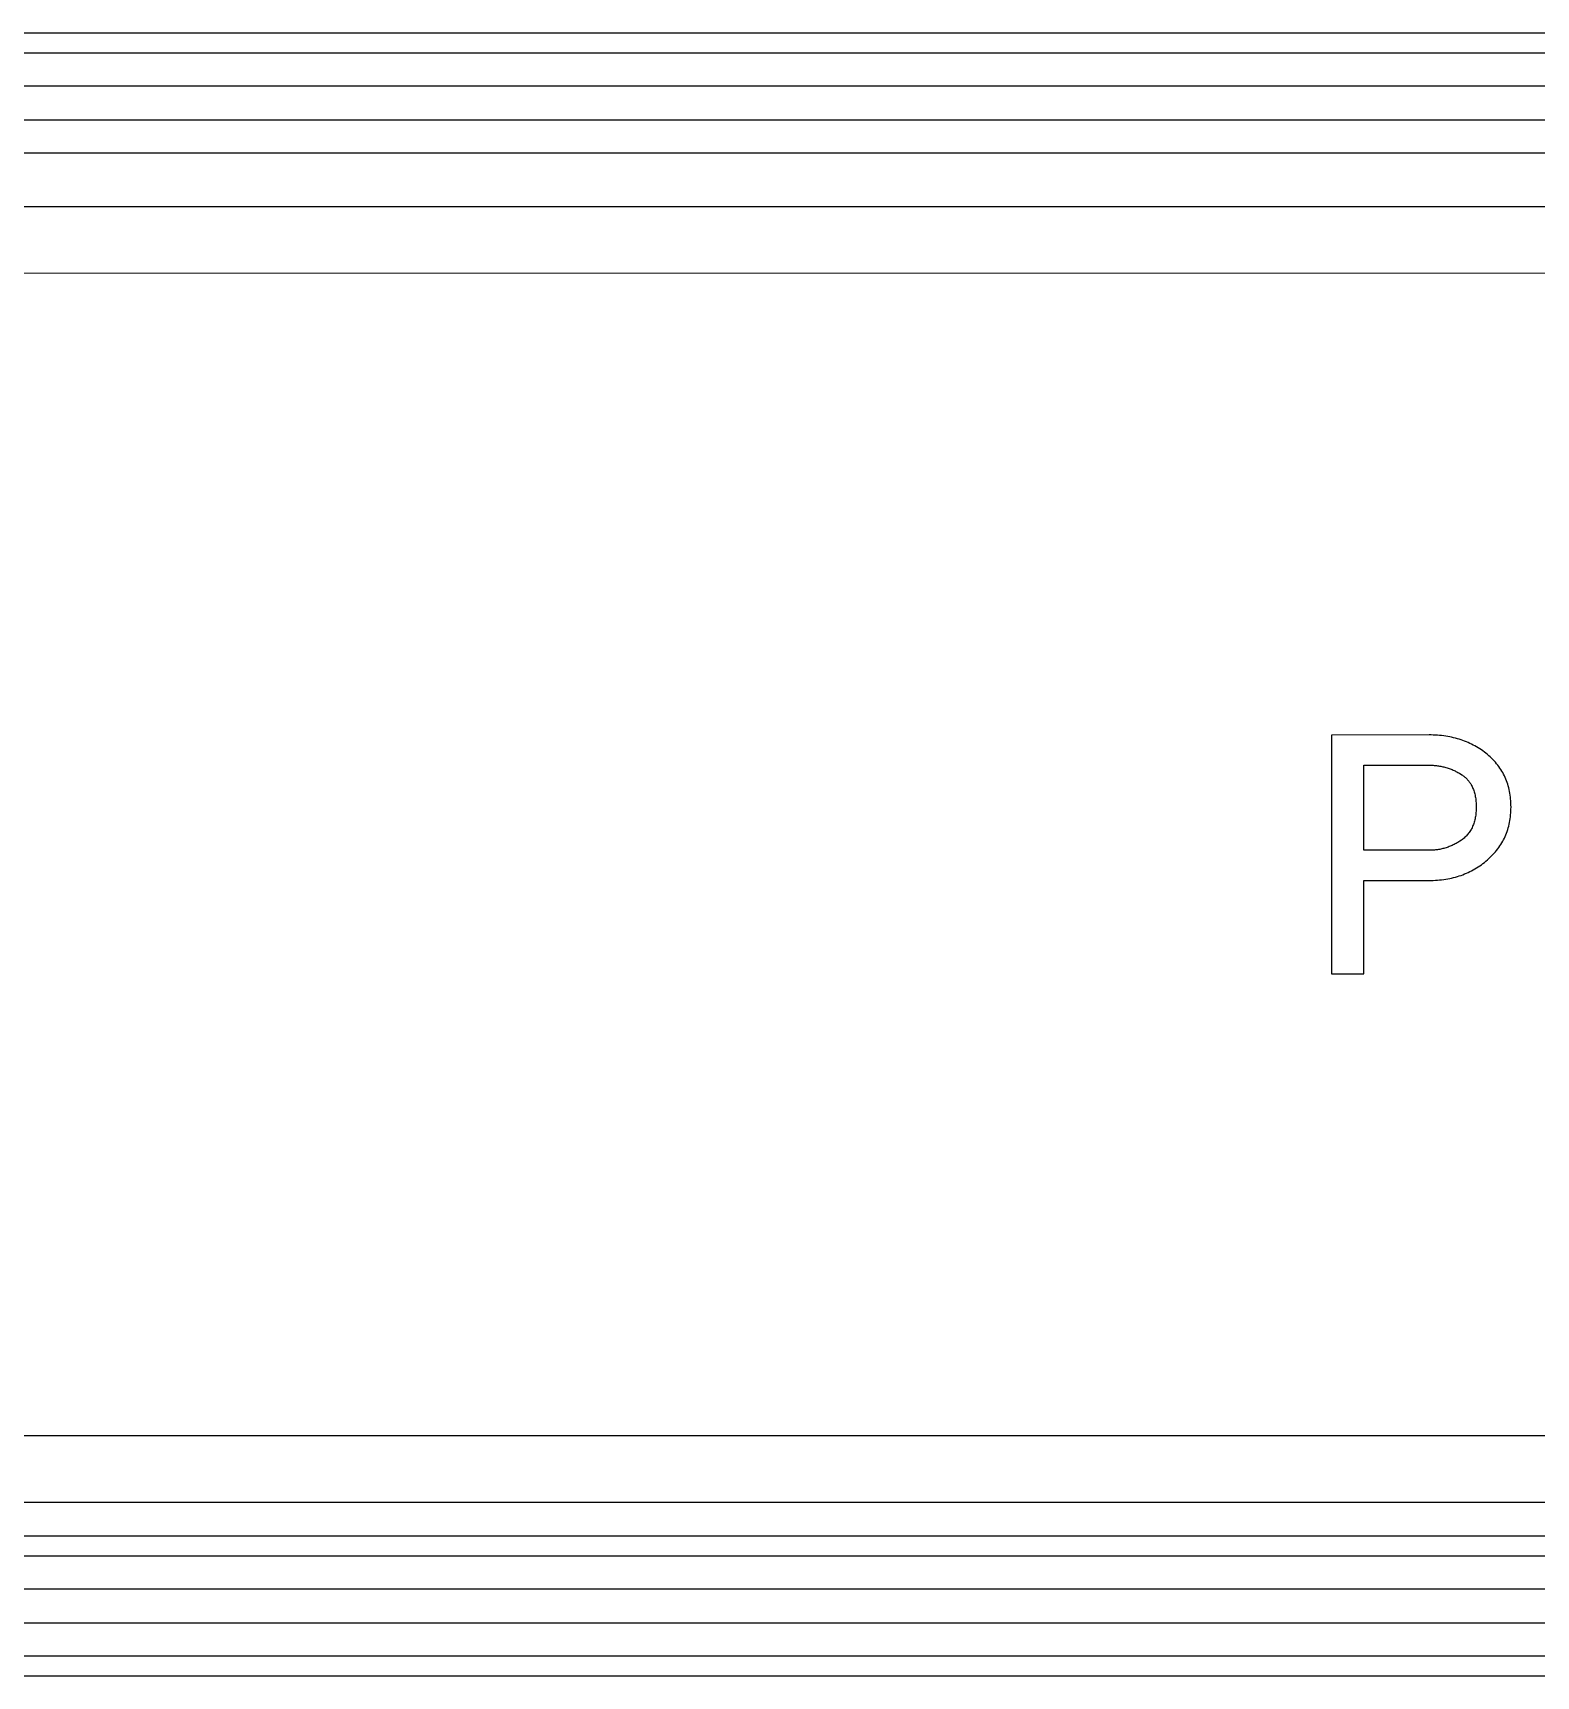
# Model space of a CAD drawing. Header units: millimetres. Extents: x 3033 to 5751, y 230 to 1450.
# Drawn here: x 3434.12 to 3456.63, y 732.45 to 757.05 of the extents above; entities that cross this region are included whole.
import ezdxf

# ---------------------------------------------------------------- set-up
doc = ezdxf.new("R2010")
doc.units = ezdxf.units.MM
doc.header["$MEASUREMENT"] = 0
doc.layers.add('LAYER 10', color=2, linetype='Continuous')

msp = doc.modelspace()

# ---------------------------------------------------------------- linework, layer by layer
at = {"layer": 'LAYER 10'}
for p, q in [((3393.341, 757.053), (3527.341, 757.053)), ((3393.341, 756.753), (3527.341, 756.753)), ((3527.341, 756.253), (3393.341, 756.253)), ((3393.841, 755.753), (3526.841, 755.753)), ((3526.841, 755.253), (3393.841, 755.253)), ((3393.823, 754.453), (3526.841, 754.453)), ((3526.841, 753.453), (3393.844, 753.454)), ((3455.027, 746.543), (3453.565, 746.538)), ((3453.565, 746.538), (3453.565, 742.966)), ((3455.059, 746.543), (3455.027, 746.543)), ((3455.091, 746.542), (3455.059, 746.543)), ((3455.123, 746.54), (3455.091, 746.542)), ((3455.154, 746.538), (3455.123, 746.54)), ((3455.186, 746.536), (3455.154, 746.538)), ((3455.216, 746.533), (3455.186, 746.536)), ((3455.247, 746.529), (3455.216, 746.533)), ((3455.277, 746.525), (3455.247, 746.529)), ((3455.307, 746.52), (3455.277, 746.525)), ((3455.336, 746.514), (3455.307, 746.52)), ((3455.365, 746.508), (3455.336, 746.514)), ((3455.394, 746.502), (3455.365, 746.508)), ((3455.422, 746.495), (3455.394, 746.502)), ((3455.451, 746.487), (3455.422, 746.495)), ((3455.478, 746.479), (3455.451, 746.487)), ((3455.506, 746.47), (3455.478, 746.479)), ((3455.533, 746.461), (3455.506, 746.47)), ((3455.56, 746.451), (3455.533, 746.461)), ((3455.586, 746.44), (3455.56, 746.451)), ((3455.613, 746.429), (3455.586, 746.44)), ((3455.638, 746.417), (3455.613, 746.429)), ((3455.664, 746.405), (3455.638, 746.417)), ((3455.689, 746.392), (3455.664, 746.405)), ((3455.714, 746.379), (3455.689, 746.392)), ((3455.739, 746.365), (3455.714, 746.379)), ((3455.763, 746.35), (3455.739, 746.365)), ((3455.787, 746.335), (3455.763, 746.35)), ((3455.81, 746.319), (3455.787, 746.335)), ((3455.833, 746.303), (3455.81, 746.319)), ((3455.856, 746.286), (3455.833, 746.303)), ((3455.879, 746.269), (3455.856, 746.286)), ((3455.901, 746.251), (3455.879, 746.269)), ((3455.923, 746.232), (3455.901, 746.251)), ((3455.944, 746.213), (3455.923, 746.232)), ((3455.964, 746.194), (3455.944, 746.213)), ((3455.984, 746.174), (3455.964, 746.194)), ((3456.003, 746.154), (3455.984, 746.174)), ((3456.021, 746.134), (3456.003, 746.154)), ((3456.039, 746.113), (3456.021, 746.134)), ((3454.049, 746.091), (3455.059, 746.091)), ((3454.049, 744.816), (3454.049, 746.091)), ((3455.059, 746.091), (3455.074, 746.09)), ((3455.074, 746.09), (3455.09, 746.089)), ((3455.09, 746.089), (3455.106, 746.088)), ((3455.106, 746.088), (3455.122, 746.087)), ((3455.122, 746.087), (3455.138, 746.085)), ((3455.138, 746.085), (3455.154, 746.083)), ((3455.154, 746.083), (3455.17, 746.081)), ((3455.17, 746.081), (3455.186, 746.078)), ((3455.186, 746.078), (3455.202, 746.075)), ((3455.202, 746.075), (3455.218, 746.072)), ((3455.218, 746.072), (3455.233, 746.068)), ((3455.233, 746.068), (3455.249, 746.065)), ((3455.249, 746.065), (3455.265, 746.061)), ((3455.265, 746.061), (3455.28, 746.056)), ((3455.28, 746.056), (3455.296, 746.052)), ((3455.296, 746.052), (3455.311, 746.047)), ((3455.311, 746.047), (3455.326, 746.041)), ((3455.326, 746.041), (3455.342, 746.036)), ((3455.342, 746.036), (3455.357, 746.03)), ((3455.357, 746.03), (3455.372, 746.024)), ((3455.372, 746.024), (3455.386, 746.018)), ((3455.386, 746.018), (3455.401, 746.011)), ((3455.401, 746.011), (3455.416, 746.005)), ((3455.416, 746.005), (3455.43, 745.998)), ((3455.43, 745.998), (3455.444, 745.99)), ((3455.444, 745.99), (3455.458, 745.983)), ((3455.458, 745.983), (3455.472, 745.975)), ((3455.472, 745.975), (3455.486, 745.967)), ((3455.486, 745.967), (3455.5, 745.959)), ((3455.5, 745.959), (3455.52, 745.946)), ((3455.52, 745.946), (3455.527, 745.941)), ((3455.527, 745.941), (3455.533, 745.937)), ((3455.533, 745.937), (3455.54, 745.932)), ((3455.54, 745.932), (3455.546, 745.927)), ((3455.546, 745.927), (3455.552, 745.922)), ((3455.552, 745.922), (3455.559, 745.917)), ((3455.559, 745.917), (3455.565, 745.912)), ((3455.565, 745.912), (3455.571, 745.907)), ((3455.571, 745.907), (3455.577, 745.901)), ((3455.577, 745.901), (3455.582, 745.896)), ((3455.582, 745.896), (3455.588, 745.89)), ((3455.588, 745.89), (3455.594, 745.885)), ((3455.594, 745.885), (3455.599, 745.879)), ((3455.599, 745.879), (3455.604, 745.873)), ((3455.604, 745.873), (3455.61, 745.867)), ((3456.056, 746.092), (3456.039, 746.113)), ((3456.072, 746.07), (3456.056, 746.092)), ((3456.088, 746.048), (3456.072, 746.07)), ((3456.102, 746.026), (3456.088, 746.048)), ((3456.117, 746.003), (3456.102, 746.026)), ((3456.13, 745.98), (3456.117, 746.003)), ((3456.143, 745.956), (3456.13, 745.98)), ((3456.155, 745.932), (3456.143, 745.956)), ((3456.166, 745.908), (3456.155, 745.932)), ((3456.177, 745.883), (3456.166, 745.908)), ((3456.187, 745.858), (3456.177, 745.883)), ((3455.61, 745.867), (3455.615, 745.861)), ((3455.615, 745.861), (3455.62, 745.855)), ((3455.62, 745.855), (3455.625, 745.849)), ((3455.625, 745.849), (3455.629, 745.842)), ((3455.629, 745.842), (3455.634, 745.836)), ((3455.634, 745.836), (3455.639, 745.829)), ((3455.639, 745.829), (3455.643, 745.823)), ((3455.643, 745.823), (3455.647, 745.816)), ((3455.647, 745.816), (3455.652, 745.809)), ((3455.652, 745.809), (3455.656, 745.802)), ((3455.656, 745.802), (3455.66, 745.795)), ((3455.66, 745.795), (3455.664, 745.788)), ((3455.664, 745.788), (3455.671, 745.773)), ((3455.671, 745.773), (3455.679, 745.758)), ((3455.679, 745.758), (3455.685, 745.743)), ((3455.685, 745.743), (3455.691, 745.727)), ((3455.691, 745.727), (3455.697, 745.711)), ((3455.697, 745.711), (3455.703, 745.694)), ((3455.703, 745.694), (3455.708, 745.677)), ((3455.708, 745.677), (3455.712, 745.66)), ((3455.712, 745.66), (3455.716, 745.642)), ((3455.716, 745.642), (3455.72, 745.624)), ((3456.196, 745.832), (3456.187, 745.858)), ((3456.205, 745.806), (3456.196, 745.832)), ((3456.213, 745.78), (3456.205, 745.806)), ((3456.22, 745.753), (3456.213, 745.78)), ((3456.227, 745.726), (3456.22, 745.753)), ((3456.233, 745.699), (3456.227, 745.726)), ((3456.238, 745.671), (3456.233, 745.699)), ((3456.242, 745.642), (3456.238, 745.671)), ((3456.246, 745.614), (3456.242, 745.642)), ((3455.72, 745.624), (3455.723, 745.605)), ((3455.723, 745.605), (3455.726, 745.586)), ((3455.726, 745.586), (3455.728, 745.567)), ((3455.728, 745.567), (3455.73, 745.547)), ((3455.73, 745.382), (3455.728, 745.362)), ((3455.73, 745.547), (3455.732, 745.527)), ((3455.732, 745.402), (3455.73, 745.382)), ((3455.732, 745.527), (3455.733, 745.506)), ((3455.733, 745.422), (3455.732, 745.402)), ((3455.733, 745.506), (3455.733, 745.485)), ((3455.733, 745.485), (3455.734, 745.464)), ((3455.734, 745.464), (3455.733, 745.443)), ((3455.733, 745.443), (3455.733, 745.422)), ((3456.249, 745.585), (3456.246, 745.614)), ((3456.252, 745.555), (3456.249, 745.585)), ((3456.253, 745.525), (3456.252, 745.555)), ((3456.252, 745.375), (3456.253, 745.404)), ((3456.254, 745.495), (3456.253, 745.525)), ((3456.253, 745.404), (3456.254, 745.434)), ((3456.255, 745.464), (3456.254, 745.495)), ((3456.254, 745.434), (3456.255, 745.464)), ((3455.664, 745.14), (3455.656, 745.126)), ((3455.671, 745.155), (3455.664, 745.14)), ((3455.679, 745.171), (3455.671, 745.155)), ((3455.685, 745.186), (3455.679, 745.171)), ((3455.691, 745.202), (3455.685, 745.186)), ((3455.697, 745.219), (3455.691, 745.202)), ((3455.703, 745.235), (3455.697, 745.219)), ((3455.708, 745.252), (3455.703, 745.235)), ((3455.712, 745.27), (3455.708, 745.252)), ((3455.716, 745.288), (3455.712, 745.27)), ((3455.72, 745.306), (3455.716, 745.288)), ((3455.723, 745.324), (3455.72, 745.306)), ((3455.726, 745.343), (3455.723, 745.324)), ((3455.728, 745.362), (3455.726, 745.343)), ((3456.205, 745.126), (3456.213, 745.152)), ((3456.213, 745.152), (3456.22, 745.179)), ((3456.22, 745.179), (3456.227, 745.206)), ((3456.227, 745.206), (3456.233, 745.233)), ((3456.233, 745.233), (3456.238, 745.261)), ((3456.238, 745.261), (3456.242, 745.289)), ((3456.242, 745.289), (3456.246, 745.317)), ((3456.246, 745.317), (3456.249, 745.346)), ((3456.249, 745.346), (3456.252, 745.375)), ((3455.373, 744.89), (3455.359, 744.883)), ((3455.388, 744.896), (3455.373, 744.89)), ((3455.403, 744.903), (3455.388, 744.896)), ((3455.417, 744.911), (3455.403, 744.903)), ((3455.432, 744.919), (3455.417, 744.911)), ((3455.446, 744.927), (3455.432, 744.919)), ((3455.459, 744.935), (3455.446, 744.927)), ((3455.473, 744.943), (3455.459, 744.935)), ((3455.487, 744.952), (3455.473, 744.943)), ((3455.513, 744.97), (3455.487, 744.952)), ((3455.527, 744.98), (3455.513, 744.97)), ((3455.54, 744.99), (3455.527, 744.98)), ((3455.552, 745), (3455.54, 744.99)), ((3455.565, 745.011), (3455.552, 745)), ((3455.577, 745.023), (3455.565, 745.011)), ((3455.588, 745.034), (3455.577, 745.023)), ((3455.599, 745.046), (3455.588, 745.034)), ((3455.61, 745.059), (3455.599, 745.046)), ((3455.62, 745.071), (3455.61, 745.059)), ((3455.629, 745.084), (3455.62, 745.071)), ((3455.639, 745.098), (3455.629, 745.084)), ((3455.647, 745.112), (3455.639, 745.098)), ((3455.656, 745.126), (3455.647, 745.112)), ((3456.088, 744.882), (3456.102, 744.905)), ((3456.102, 744.905), (3456.117, 744.928)), ((3456.117, 744.928), (3456.13, 744.952)), ((3456.13, 744.952), (3456.143, 744.975)), ((3456.143, 744.975), (3456.155, 745)), ((3456.155, 745), (3456.166, 745.024)), ((3456.166, 745.024), (3456.177, 745.049)), ((3456.177, 745.049), (3456.187, 745.074)), ((3456.187, 745.074), (3456.196, 745.1)), ((3456.196, 745.1), (3456.205, 745.126)), ((3455.027, 744.816), (3454.049, 744.816)), ((3455.043, 744.816), (3455.027, 744.816)), ((3455.059, 744.816), (3455.043, 744.816)), ((3455.075, 744.817), (3455.059, 744.816)), ((3455.091, 744.818), (3455.075, 744.817)), ((3455.107, 744.819), (3455.091, 744.818)), ((3455.123, 744.821), (3455.107, 744.819)), ((3455.139, 744.823), (3455.123, 744.821)), ((3455.155, 744.825), (3455.139, 744.823)), ((3455.171, 744.828), (3455.155, 744.825)), ((3455.187, 744.83), (3455.171, 744.828)), ((3455.203, 744.834), (3455.187, 744.83)), ((3455.219, 744.837), (3455.203, 744.834)), ((3455.235, 744.841), (3455.219, 744.837)), ((3455.251, 744.845), (3455.235, 744.841)), ((3455.266, 744.85), (3455.251, 744.845)), ((3455.282, 744.854), (3455.266, 744.85)), ((3455.298, 744.86), (3455.282, 744.854)), ((3455.313, 744.865), (3455.298, 744.86)), ((3455.328, 744.871), (3455.313, 744.865)), ((3455.344, 744.877), (3455.328, 744.871)), ((3455.359, 744.883), (3455.344, 744.877)), ((3455.856, 744.635), (3455.879, 744.653)), ((3455.879, 744.653), (3455.901, 744.672)), ((3455.901, 744.672), (3455.923, 744.692)), ((3455.923, 744.692), (3455.944, 744.711)), ((3455.944, 744.711), (3455.964, 744.732)), ((3455.964, 744.732), (3455.984, 744.752)), ((3455.984, 744.752), (3456.003, 744.773)), ((3456.003, 744.773), (3456.021, 744.794)), ((3456.021, 744.794), (3456.039, 744.815)), ((3456.039, 744.815), (3456.056, 744.837)), ((3456.056, 744.837), (3456.072, 744.859)), ((3456.072, 744.859), (3456.088, 744.882)), ((3455.336, 744.394), (3455.365, 744.4)), ((3455.365, 744.4), (3455.394, 744.407)), ((3455.394, 744.407), (3455.422, 744.415)), ((3455.422, 744.415), (3455.451, 744.423)), ((3455.451, 744.423), (3455.478, 744.432)), ((3455.478, 744.432), (3455.506, 744.441)), ((3455.506, 744.441), (3455.533, 744.451)), ((3455.533, 744.451), (3455.56, 744.462)), ((3455.56, 744.462), (3455.586, 744.473)), ((3455.586, 744.473), (3455.613, 744.484)), ((3455.613, 744.484), (3455.638, 744.497)), ((3455.638, 744.497), (3455.664, 744.51)), ((3455.664, 744.51), (3455.689, 744.523)), ((3455.689, 744.523), (3455.714, 744.537)), ((3455.714, 744.537), (3455.739, 744.552)), ((3455.739, 744.552), (3455.763, 744.568)), ((3455.763, 744.568), (3455.787, 744.583)), ((3455.787, 744.583), (3455.81, 744.6)), ((3455.81, 744.6), (3455.833, 744.617)), ((3455.833, 744.617), (3455.856, 744.635)), ((3454.049, 744.364), (3455.059, 744.364)), ((3454.049, 742.966), (3454.049, 744.364)), ((3455.059, 744.364), (3455.091, 744.365)), ((3455.091, 744.365), (3455.123, 744.367)), ((3455.123, 744.367), (3455.154, 744.369)), ((3455.154, 744.369), (3455.186, 744.372)), ((3455.186, 744.372), (3455.216, 744.375)), ((3455.216, 744.375), (3455.247, 744.379)), ((3455.247, 744.379), (3455.277, 744.383)), ((3455.277, 744.383), (3455.307, 744.388)), ((3455.307, 744.388), (3455.336, 744.394)), ((3453.565, 742.966), (3454.049, 742.966)), ((3393.827, 736.054), (3526.837, 736.053)), ((3526.849, 735.053), (3393.792, 735.054)), ((3393.796, 734.554), (3525.548, 734.554)), ((3393.841, 734.253), (3526.841, 734.253)), ((3526.841, 733.753), (3393.841, 733.753)), ((3393.341, 733.253), (3527.341, 733.253)), ((3527.341, 732.753), (3393.341, 732.753)), ((3527.341, 732.453), (3393.341, 732.453))]:
    msp.add_line(p, q, dxfattribs=at)

doc.saveas('drawing.dxf')
